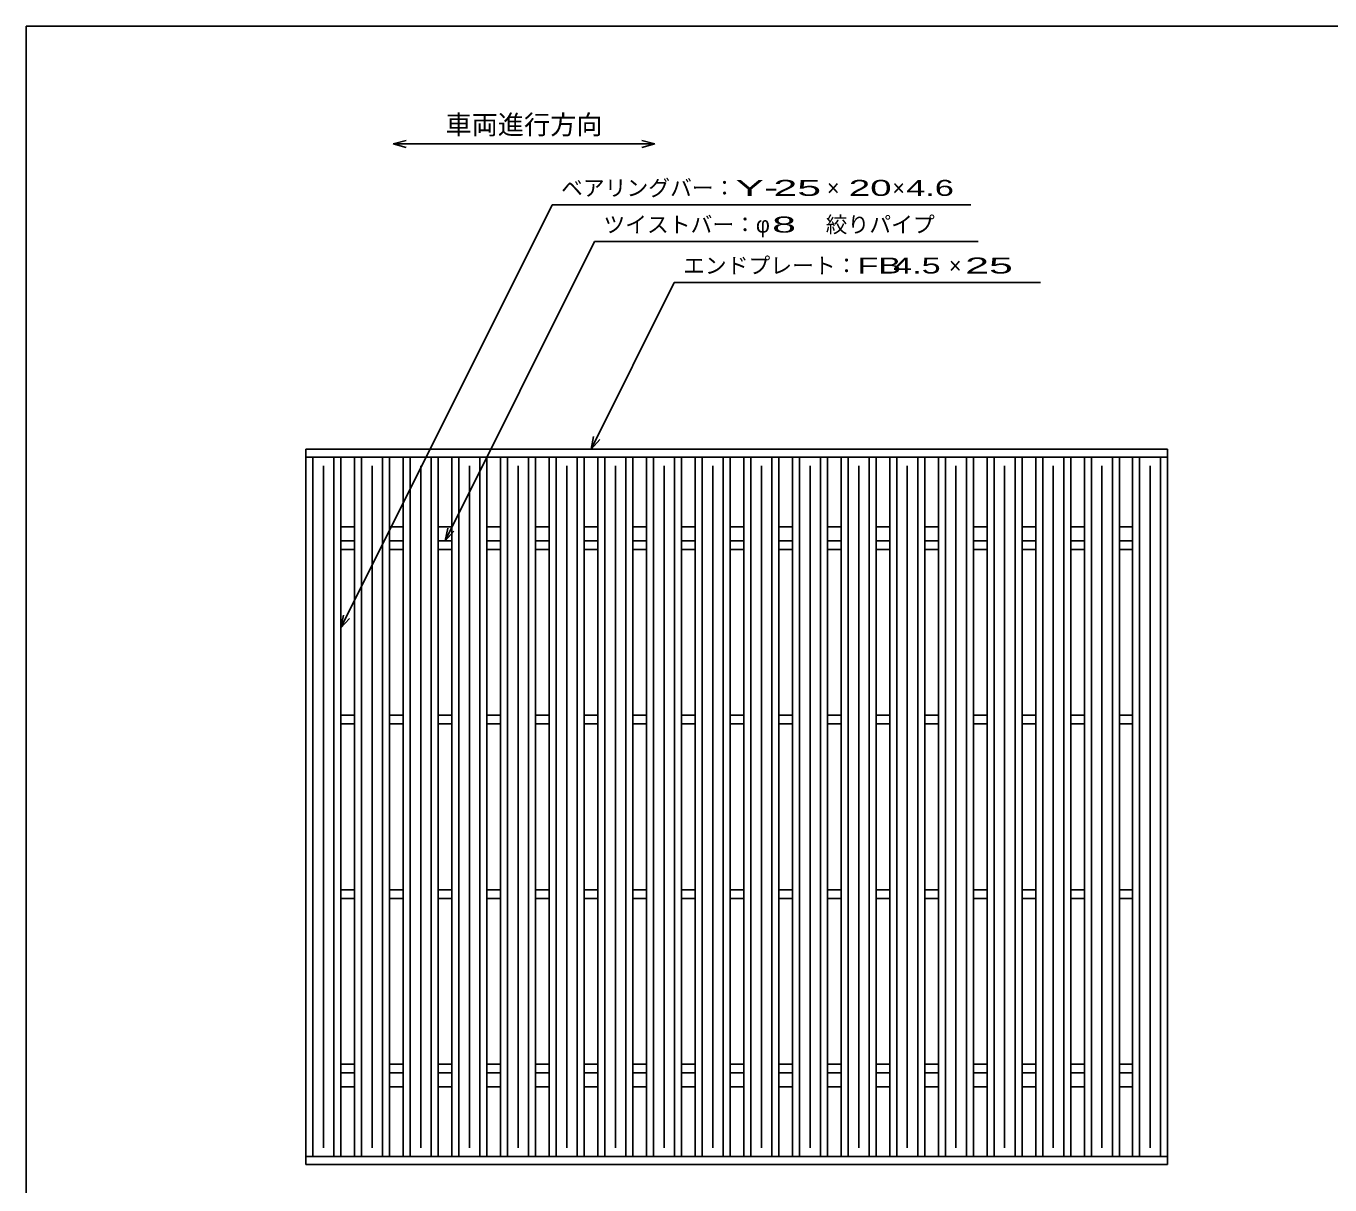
# Model space of a CAD drawing. Units: millimetres, scale not verified. Extents: x -910 to 862, y -642 to 530.
# Drawn here: x -868 to -120, y -135 to 530 of the extents above; entities that cross this region are included whole.
import ezdxf
from ezdxf.enums import TextEntityAlignment as Align

# ---------------------------------------------------------------- set-up
doc = ezdxf.new("R2010")
doc.units = ezdxf.units.MM
doc.header["$LTSCALE"] = 5
for name, color, linetype, lineweight in [('0_2', 150, 'Continuous', 25), ('16', 3, 'Continuous', 25), ('22', 2, 'Continuous', 25)]:
    doc.layers.add(name, color=color, linetype=linetype, lineweight=lineweight)
doc.styles.add('ベクトル', font='')
doc.styles.get('ベクトル').set_extended_font_data('ベクトル')

msp = doc.modelspace()

# ---------------------------------------------------------------- linework, layer by layer
at = {"layer": '0_2'}
for p, q in [((-868, -570.5), (-868, 529.5)), ((-868, 529.5), (862, 529.5))]:
    msp.add_line(p, q, dxfattribs=at)
at = {"layer": '16'}
for p, q in [((-707.5, 287), (-213.5, 287)), ((-707.5, 282.5), (-707.5, 287)), ((-213.5, 282.5), (-213.5, 287)), ((-707.5, 282.5), (-213.5, 282.5)), ((-707.5, -118.5), (-707.5, 282.5)), ((-707.5, 282.5), (-687.5, 282.5)), ((-703.5, -118.5), (-703.5, 282.5)), ((-697.5, -113.5), (-697.5, 277.5)), ((-691.5, -118.5), (-691.5, 282.5)), ((-687.5, -118.5), (-687.5, 282.5)), ((-679.6, -118.5), (-679.6, 282.5)), ((-679.6, 282.5), (-659.6, 282.5)), ((-675.6, -118.5), (-675.6, 282.5)), ((-669.6, -113.5), (-669.6, 277.5)), ((-663.6, -118.5), (-663.6, 282.5)), ((-659.6, -118.5), (-659.6, 282.5)), ((-651.7, -118.5), (-651.7, 282.5)), ((-651.7, 282.5), (-631.7, 282.5)), ((-647.7, -118.5), (-647.7, 282.5)), ((-641.7, -113.5), (-641.7, 277.5)), ((-635.7, -118.5), (-635.7, 282.5)), ((-631.7, -118.5), (-631.7, 282.5)), ((-623.8, -118.5), (-623.8, 282.5)), ((-623.8, 282.5), (-603.8, 282.5)), ((-619.8, -118.5), (-619.8, 282.5)), ((-613.8, -113.5), (-613.8, 277.5)), ((-607.8, -118.5), (-607.8, 282.5)), ((-603.8, -118.5), (-603.8, 282.5)), ((-595.9, -118.5), (-595.9, 282.5)), ((-595.9, 282.5), (-575.9, 282.5)), ((-591.9, -118.5), (-591.9, 282.5)), ((-585.9, -113.5), (-585.9, 277.5)), ((-579.9, -118.5), (-579.9, 282.5)), ((-575.9, -118.5), (-575.9, 282.5)), ((-568, -118.5), (-568, 282.5)), ((-568, 282.5), (-548, 282.5)), ((-564, -118.5), (-564, 282.5)), ((-558, -113.5), (-558, 277.5)), ((-552, -118.5), (-552, 282.5)), ((-548, -118.5), (-548, 282.5)), ((-540.1, -118.5), (-540.1, 282.5)), ((-540.1, 282.5), (-520.1, 282.5)), ((-536.1, -118.5), (-536.1, 282.5)), ((-530.1, -113.5), (-530.1, 277.5)), ((-524.1, -118.5), (-524.1, 282.5)), ((-520.1, -118.5), (-520.1, 282.5)), ((-512.2, -118.5), (-512.2, 282.5)), ((-512.2, 282.5), (-492.2, 282.5)), ((-508.2, -118.5), (-508.2, 282.5)), ((-502.2, -113.5), (-502.2, 277.5)), ((-496.2, -118.5), (-496.2, 282.5)), ((-492.2, -118.5), (-492.2, 282.5)), ((-484.3, -118.5), (-484.3, 282.5)), ((-484.3, 282.5), (-464.3, 282.5)), ((-480.3, -118.5), (-480.3, 282.5)), ((-474.3, -113.5), (-474.3, 277.5)), ((-468.3, -118.5), (-468.3, 282.5)), ((-464.3, -118.5), (-464.3, 282.5)), ((-456.4, -118.5), (-456.4, 282.5)), ((-456.4, 282.5), (-436.4, 282.5)), ((-452.4, -118.5), (-452.4, 282.5)), ((-446.4, -113.5), (-446.4, 277.5)), ((-440.4, -118.5), (-440.4, 282.5)), ((-436.4, -118.5), (-436.4, 282.5)), ((-428.5, -118.5), (-428.5, 282.5)), ((-428.5, 282.5), (-408.5, 282.5)), ((-424.5, -118.5), (-424.5, 282.5)), ((-418.5, -113.5), (-418.5, 277.5)), ((-412.5, -118.5), (-412.5, 282.5)), ((-408.5, -118.5), (-408.5, 282.5)), ((-400.6, -118.5), (-400.6, 282.5)), ((-400.6, 282.5), (-380.6, 282.5)), ((-396.6, -118.5), (-396.6, 282.5)), ((-390.6, -113.5), (-390.6, 277.5)), ((-384.6, -118.5), (-384.6, 282.5)), ((-380.6, -118.5), (-380.6, 282.5)), ((-372.7, -118.5), (-372.7, 282.5)), ((-372.7, 282.5), (-352.7, 282.5)), ((-368.7, -118.5), (-368.7, 282.5)), ((-362.7, -113.5), (-362.7, 277.5)), ((-356.7, -118.5), (-356.7, 282.5)), ((-352.7, -118.5), (-352.7, 282.5)), ((-344.8, -118.5), (-344.8, 282.5)), ((-344.8, 282.5), (-324.8, 282.5)), ((-340.8, -118.5), (-340.8, 282.5)), ((-334.8, -113.5), (-334.8, 277.5)), ((-328.8, -118.5), (-328.8, 282.5)), ((-324.8, -118.5), (-324.8, 282.5)), ((-316.9, -118.5), (-316.9, 282.5)), ((-316.9, 282.5), (-296.9, 282.5)), ((-312.9, -118.5), (-312.9, 282.5)), ((-306.9, -113.5), (-306.9, 277.5)), ((-300.9, -118.5), (-300.9, 282.5)), ((-296.9, -118.5), (-296.9, 282.5)), ((-289, -118.5), (-289, 282.5)), ((-289, 282.5), (-269, 282.5)), ((-285, -118.5), (-285, 282.5)), ((-279, -113.5), (-279, 277.5)), ((-273, -118.5), (-273, 282.5)), ((-269, -118.5), (-269, 282.5)), ((-261.1, -118.5), (-261.1, 282.5)), ((-261.1, 282.5), (-241.1, 282.5)), ((-257.1, -118.5), (-257.1, 282.5)), ((-251.1, -113.5), (-251.1, 277.5)), ((-245.1, -118.5), (-245.1, 282.5)), ((-241.1, -118.5), (-241.1, 282.5)), ((-233.5, -118.5), (-233.5, 282.5)), ((-233.5, 282.5), (-213.5, 282.5)), ((-229.5, -118.5), (-229.5, 282.5)), ((-223.5, -113.5), (-223.5, 277.5)), ((-217.5, -118.5), (-217.5, 282.5)), ((-213.5, -118.5), (-213.5, 282.5)), ((-687.5, 242.5), (-679.6, 242.5)), ((-659.6, 242.5), (-651.7, 242.5)), ((-631.7, 242.5), (-623.8, 242.5)), ((-603.8, 242.5), (-595.9, 242.5)), ((-575.9, 242.5), (-568, 242.5)), ((-548, 242.5), (-540.1, 242.5)), ((-520.1, 242.5), (-512.2, 242.5)), ((-492.2, 242.5), (-484.3, 242.5)), ((-464.3, 242.5), (-456.4, 242.5)), ((-436.4, 242.5), (-428.5, 242.5)), ((-408.5, 242.5), (-400.6, 242.5)), ((-380.6, 242.5), (-372.7, 242.5)), ((-352.7, 242.5), (-344.8, 242.5)), ((-324.8, 242.5), (-316.9, 242.5)), ((-296.9, 242.5), (-289, 242.5)), ((-269, 242.5), (-261.1, 242.5)), ((-241.1, 242.5), (-233.2, 242.5)), ((-687.5, 234.5), (-679.6, 234.5)), ((-659.6, 234.5), (-651.7, 234.5)), ((-631.7, 234.5), (-623.8, 234.5)), ((-603.8, 234.5), (-595.9, 234.5)), ((-575.9, 234.5), (-568, 234.5)), ((-548, 234.5), (-540.1, 234.5)), ((-520.1, 234.5), (-512.2, 234.5)), ((-492.2, 234.5), (-484.3, 234.5)), ((-464.3, 234.5), (-456.4, 234.5)), ((-436.4, 234.5), (-428.5, 234.5)), ((-408.5, 234.5), (-400.6, 234.5)), ((-380.6, 234.5), (-372.7, 234.5)), ((-352.7, 234.5), (-344.8, 234.5)), ((-324.8, 234.5), (-316.9, 234.5)), ((-296.9, 234.5), (-289, 234.5)), ((-269, 234.5), (-261.1, 234.5)), ((-241.1, 234.5), (-233.2, 234.5)), ((-687.5, 229.5), (-679.6, 229.5)), ((-659.6, 229.5), (-651.7, 229.5)), ((-631.7, 229.5), (-623.8, 229.5)), ((-603.8, 229.5), (-595.9, 229.5)), ((-575.9, 229.5), (-568, 229.5)), ((-548, 229.5), (-540.1, 229.5)), ((-520.1, 229.5), (-512.2, 229.5)), ((-492.2, 229.5), (-484.3, 229.5)), ((-464.3, 229.5), (-456.4, 229.5)), ((-436.4, 229.5), (-428.5, 229.5)), ((-408.5, 229.5), (-400.6, 229.5)), ((-380.6, 229.5), (-372.7, 229.5)), ((-352.7, 229.5), (-344.8, 229.5)), ((-324.8, 229.5), (-316.9, 229.5)), ((-296.9, 229.5), (-289, 229.5)), ((-269, 229.5), (-261.1, 229.5)), ((-241.1, 229.5), (-233.2, 229.5)), ((-687.5, 134.5), (-679.6, 134.5)), ((-687.5, 129.5), (-679.6, 129.5)), ((-659.6, 134.5), (-651.7, 134.5)), ((-659.6, 129.5), (-651.7, 129.5)), ((-631.7, 134.5), (-623.8, 134.5)), ((-631.7, 129.5), (-623.8, 129.5)), ((-603.8, 134.5), (-595.9, 134.5)), ((-603.8, 129.5), (-595.9, 129.5)), ((-575.9, 134.5), (-568, 134.5)), ((-575.9, 129.5), (-568, 129.5)), ((-548, 134.5), (-540.1, 134.5)), ((-548, 129.5), (-540.1, 129.5)), ((-520.1, 134.5), (-512.2, 134.5)), ((-520.1, 129.5), (-512.2, 129.5)), ((-492.2, 134.5), (-484.3, 134.5)), ((-492.2, 129.5), (-484.3, 129.5)), ((-464.3, 134.5), (-456.4, 134.5)), ((-464.3, 129.5), (-456.4, 129.5)), ((-436.4, 134.5), (-428.5, 134.5)), ((-436.4, 129.5), (-428.5, 129.5)), ((-408.5, 134.5), (-400.6, 134.5)), ((-408.5, 129.5), (-400.6, 129.5)), ((-380.6, 134.5), (-372.7, 134.5)), ((-380.6, 129.5), (-372.7, 129.5)), ((-352.7, 134.5), (-344.8, 134.5)), ((-352.7, 129.5), (-344.8, 129.5)), ((-324.8, 134.5), (-316.9, 134.5)), ((-324.8, 129.5), (-316.9, 129.5)), ((-296.9, 134.5), (-289, 134.5)), ((-296.9, 129.5), (-289, 129.5)), ((-269, 134.5), (-261.1, 134.5)), ((-269, 129.5), (-261.1, 129.5)), ((-241.1, 134.5), (-233.2, 134.5)), ((-241.1, 129.5), (-233.2, 129.5)), ((-687.5, 34.5), (-679.6, 34.5)), ((-659.6, 34.5), (-651.7, 34.5)), ((-631.7, 34.5), (-623.8, 34.5)), ((-603.8, 34.5), (-595.9, 34.5)), ((-575.9, 34.5), (-568, 34.5)), ((-548, 34.5), (-540.1, 34.5)), ((-520.1, 34.5), (-512.2, 34.5)), ((-492.2, 34.5), (-484.3, 34.5)), ((-464.3, 34.5), (-456.4, 34.5)), ((-436.4, 34.5), (-428.5, 34.5)), ((-408.5, 34.5), (-400.6, 34.5)), ((-380.6, 34.5), (-372.7, 34.5)), ((-352.7, 34.5), (-344.8, 34.5)), ((-324.8, 34.5), (-316.9, 34.5)), ((-296.9, 34.5), (-289, 34.5)), ((-269, 34.5), (-261.1, 34.5)), ((-241.1, 34.5), (-233.2, 34.5)), ((-687.5, 29.5), (-679.6, 29.5)), ((-659.6, 29.5), (-651.7, 29.5)), ((-631.7, 29.5), (-623.8, 29.5)), ((-603.8, 29.5), (-595.9, 29.5)), ((-575.9, 29.5), (-568, 29.5)), ((-548, 29.5), (-540.1, 29.5)), ((-520.1, 29.5), (-512.2, 29.5)), ((-492.2, 29.5), (-484.3, 29.5)), ((-464.3, 29.5), (-456.4, 29.5)), ((-436.4, 29.5), (-428.5, 29.5)), ((-408.5, 29.5), (-400.6, 29.5)), ((-380.6, 29.5), (-372.7, 29.5)), ((-352.7, 29.5), (-344.8, 29.5)), ((-324.8, 29.5), (-316.9, 29.5)), ((-296.9, 29.5), (-289, 29.5)), ((-269, 29.5), (-261.1, 29.5)), ((-241.1, 29.5), (-233.2, 29.5)), ((-687.5, -65.5), (-679.6, -65.5)), ((-659.6, -65.5), (-651.7, -65.5)), ((-631.7, -65.5), (-623.8, -65.5)), ((-603.8, -65.5), (-595.9, -65.5)), ((-575.9, -65.5), (-568, -65.5)), ((-548, -65.5), (-540.1, -65.5)), ((-520.1, -65.5), (-512.2, -65.5)), ((-492.2, -65.5), (-484.3, -65.5)), ((-464.3, -65.5), (-456.4, -65.5)), ((-436.4, -65.5), (-428.5, -65.5)), ((-408.5, -65.5), (-400.6, -65.5)), ((-380.6, -65.5), (-372.7, -65.5)), ((-352.7, -65.5), (-344.8, -65.5)), ((-324.8, -65.5), (-316.9, -65.5)), ((-296.9, -65.5), (-289, -65.5)), ((-269, -65.5), (-261.1, -65.5)), ((-241.1, -65.5), (-233.2, -65.5)), ((-687.5, -70.5), (-679.6, -70.5)), ((-659.6, -70.5), (-651.7, -70.5)), ((-631.7, -70.5), (-623.8, -70.5)), ((-603.8, -70.5), (-595.9, -70.5)), ((-575.9, -70.5), (-568, -70.5)), ((-548, -70.5), (-540.1, -70.5)), ((-520.1, -70.5), (-512.2, -70.5)), ((-492.2, -70.5), (-484.3, -70.5)), ((-464.3, -70.5), (-456.4, -70.5)), ((-436.4, -70.5), (-428.5, -70.5)), ((-408.5, -70.5), (-400.6, -70.5)), ((-380.6, -70.5), (-372.7, -70.5)), ((-352.7, -70.5), (-344.8, -70.5)), ((-324.8, -70.5), (-316.9, -70.5)), ((-296.9, -70.5), (-289, -70.5)), ((-269, -70.5), (-261.1, -70.5)), ((-241.1, -70.5), (-233.2, -70.5)), ((-687.5, -78.5), (-679.6, -78.5)), ((-659.6, -78.5), (-651.7, -78.5)), ((-631.7, -78.5), (-623.8, -78.5)), ((-603.8, -78.5), (-595.9, -78.5)), ((-575.9, -78.5), (-568, -78.5)), ((-548, -78.5), (-540.1, -78.5)), ((-520.1, -78.5), (-512.2, -78.5)), ((-492.2, -78.5), (-484.3, -78.5)), ((-464.3, -78.5), (-456.4, -78.5)), ((-436.4, -78.5), (-428.5, -78.5)), ((-408.5, -78.5), (-400.6, -78.5)), ((-380.6, -78.5), (-372.7, -78.5)), ((-352.7, -78.5), (-344.8, -78.5)), ((-324.8, -78.5), (-316.9, -78.5)), ((-296.9, -78.5), (-289, -78.5)), ((-269, -78.5), (-261.1, -78.5)), ((-241.1, -78.5), (-233.2, -78.5)), ((-707.5, -118.5), (-213.5, -118.5)), ((-707.5, -123), (-707.5, -118.5)), ((-707.5, -118.5), (-687.5, -118.5)), ((-679.6, -118.5), (-659.6, -118.5)), ((-651.7, -118.5), (-631.7, -118.5)), ((-623.8, -118.5), (-603.8, -118.5)), ((-595.9, -118.5), (-575.9, -118.5)), ((-568, -118.5), (-548, -118.5)), ((-540.1, -118.5), (-520.1, -118.5)), ((-512.2, -118.5), (-492.2, -118.5)), ((-484.3, -118.5), (-464.3, -118.5)), ((-456.4, -118.5), (-436.4, -118.5)), ((-428.5, -118.5), (-408.5, -118.5)), ((-400.6, -118.5), (-380.6, -118.5)), ((-372.7, -118.5), (-352.7, -118.5)), ((-344.8, -118.5), (-324.8, -118.5)), ((-316.9, -118.5), (-296.9, -118.5)), ((-289, -118.5), (-269, -118.5)), ((-261.1, -118.5), (-241.1, -118.5)), ((-233.5, -118.5), (-213.5, -118.5)), ((-213.5, -123), (-213.5, -118.5)), ((-707.5, -123), (-213.5, -123))]:
    msp.add_line(p, q, dxfattribs=at)
at = {"layer": '22', "color": 4}
for p, q in [((-657.5, 462), (-650, 464)), ((-507.5, 462), (-515, 464)), ((-650, 460), (-657.5, 462)), ((-657.5, 462), (-507.5, 462)), ((-515, 460), (-507.5, 462)), ((-687.5, 184.5), (-566.25, 427)), ((-566.25, 427), (-326.25, 427)), ((-627.75, 234.5), (-542, 406)), ((-542, 406), (-322, 406)), ((-544.05, 287), (-496.3, 382.5)), ((-496.3, 382.5), (-286.3, 382.5)), ((-544.05, 287), (-542.55, 294.3)), ((-544.05, 287), (-539.05, 292.5)), ((-627.75, 234.5), (-626.25, 241.8)), ((-627.75, 234.5), (-622.75, 240)), ((-687.5, 184.5), (-686, 191.8)), ((-687.5, 184.5), (-682.5, 190))]:
    msp.add_line(p, q, dxfattribs=at)

# ---------------------------------------------------------------- texts
at = {"layer": '22', "style": 'ベクトル'}
for s, height, p in [('車両進行方向', 11, (-627.5, 473)), ('ベアリングバー：', 9.164, (-561.25, 436.75)), ('×', 9.164, (-408.75, 436.75)), ('×', 9.164, (-371.25, 436.75)), ('ツイストバー：', 9.164, (-537, 415.75)), ('絞りパイプ', 9.164, (-409.5, 415.75)), ('φ', 9.164, (-449.5, 415.75)), ('エンドプレート：', 9.164, (-491.3, 392.25)), ('×', 9.164, (-338.8, 392.25))]:
    msp.add_text(s, height=height, dxfattribs=at).set_placement(p, align=Align.MIDDLE_LEFT)
for s, width, p in [('Y-', 2, (-461.25, 436.75)), (' 25 ', 2, (-446.25, 436.75)), ('20', 1.8, (-396.25, 436.75)), (' 4.6 ', 1.6, (-368.75, 436.75)), (' 8 ', 2, (-447, 415.75)), ('FB', 1.6, (-391.3, 392.25)), (' 4.5 ', 1.6, (-376.3, 392.25)), (' 25 ', 2, (-336.3, 392.25))]:
    msp.add_text(s, height=9.164, dxfattribs=dict(at, width=width)).set_placement(p, align=Align.MIDDLE_LEFT)

doc.saveas('drawing.dxf')
